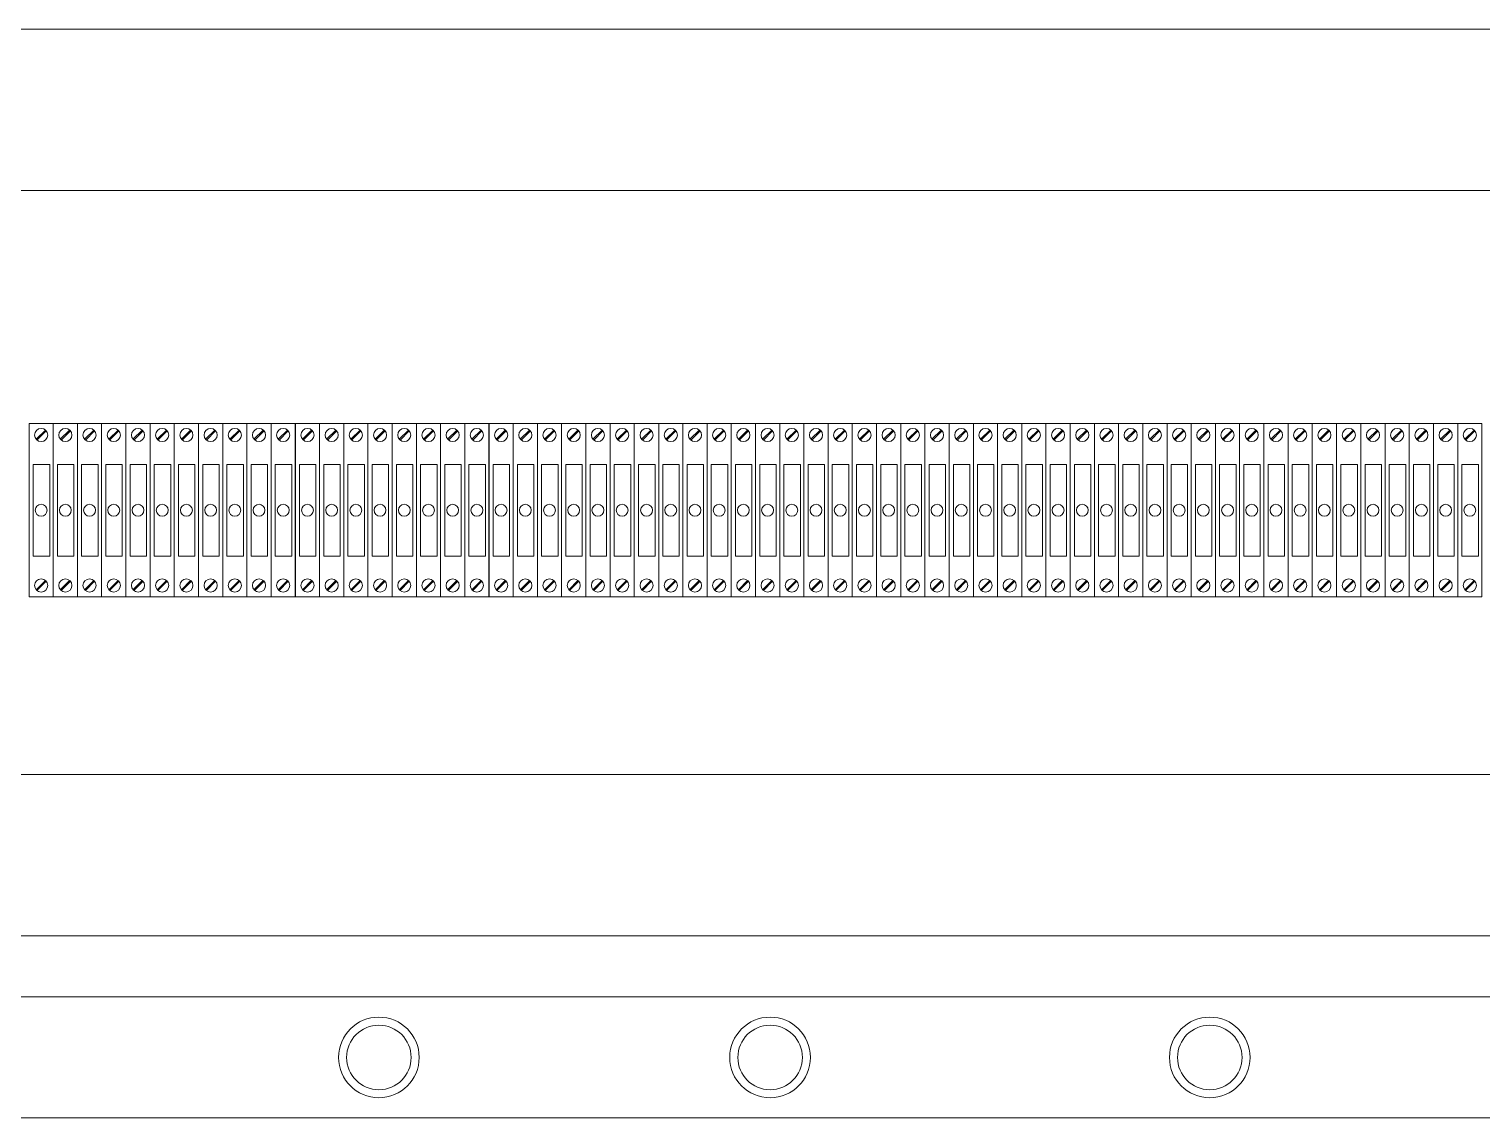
# Model space of a CAD drawing. Header units: millimetres. Extents: x 32721 to 103787, y 57624 to 127312.
# Drawn here: x 38477.5 to 38837.7, y 58595.5 to 58865.5 of the extents above; entities that cross this region are included whole.
import ezdxf

# ---------------------------------------------------------------- set-up
doc = ezdxf.new("R2010")
doc.units = ezdxf.units.MM
doc.header["$LTSCALE"] = 10
doc.layers.add('1轮廓实线层', color=7, linetype='Continuous', lineweight=18)

msp = doc.modelspace()

# ---------------------------------------------------------------- linework, layer by layer
at = {"layer": '1轮廓实线层'}
for p, q in [((39237.43, 58865.53), (38093.99, 58865.53)), ((39237.43, 58825.53), (38093.99, 58825.53)), ((38837.43, 58680.65), (38093.99, 58680.65)), ((39237.43, 58680.65), (38093.99, 58680.65)), ((39277.43, 58640.65), (38053.99, 58640.65)), ((38003.71, 58625.53), (39327.71, 58625.53)), ((37975.23, 58595.53), (39359.23, 58595.53))]:
    msp.add_line(p, q, dxfattribs=at)
at = {"layer": '1轮廓实线层', "lineweight": 13}
for p, q in [((38477.51, 58767.72), (38483.51, 58767.72)), ((38477.51, 58724.72), (38477.51, 58767.72)), ((38479.26, 58763.82), (38481.56, 58766.11)), ((38479.46, 58763.62), (38481.76, 58765.91)), ((38483.51, 58767.72), (38483.51, 58724.72)), ((38483.51, 58767.72), (38489.51, 58767.72)), ((38483.51, 58724.72), (38483.51, 58767.72)), ((38485.26, 58763.82), (38487.56, 58766.11)), ((38485.46, 58763.62), (38487.76, 58765.91)), ((38489.51, 58767.72), (38489.51, 58724.72)), ((38489.51, 58767.72), (38495.51, 58767.72)), ((38489.51, 58724.72), (38489.51, 58767.72)), ((38491.26, 58763.82), (38493.56, 58766.11)), ((38491.47, 58763.62), (38493.76, 58765.91)), ((38495.51, 58767.72), (38495.51, 58724.72)), ((38495.51, 58767.72), (38501.51, 58767.72)), ((38495.51, 58724.72), (38495.51, 58767.72)), ((38497.26, 58763.82), (38499.56, 58766.11)), ((38497.47, 58763.62), (38499.76, 58765.91)), ((38501.51, 58767.72), (38501.51, 58724.72)), ((38501.52, 58767.72), (38507.52, 58767.72)), ((38501.52, 58724.72), (38501.52, 58767.72)), ((38503.27, 58763.82), (38505.56, 58766.11)), ((38503.47, 58763.62), (38505.77, 58765.91)), ((38507.52, 58767.72), (38507.52, 58724.72)), ((38507.52, 58767.72), (38513.52, 58767.72)), ((38507.52, 58724.72), (38507.52, 58767.72)), ((38509.27, 58763.82), (38511.57, 58766.11)), ((38509.47, 58763.62), (38511.77, 58765.91)), ((38513.52, 58767.72), (38513.52, 58724.72)), ((38513.52, 58767.72), (38519.52, 58767.72)), ((38513.52, 58724.72), (38513.52, 58767.72)), ((38515.27, 58763.82), (38517.57, 58766.11)), ((38515.47, 58763.62), (38517.77, 58765.91)), ((38519.52, 58767.72), (38519.52, 58724.72)), ((38519.52, 58767.72), (38525.52, 58767.72)), ((38519.52, 58724.72), (38519.52, 58767.72)), ((38521.27, 58763.82), (38523.57, 58766.11)), ((38521.47, 58763.62), (38523.77, 58765.91)), ((38525.52, 58767.72), (38525.52, 58724.72)), ((38525.52, 58767.72), (38531.52, 58767.72)), ((38525.52, 58724.72), (38525.52, 58767.72)), ((38527.27, 58763.82), (38529.57, 58766.11)), ((38527.47, 58763.62), (38529.77, 58765.91)), ((38531.52, 58767.72), (38531.52, 58724.72)), ((38531.52, 58767.72), (38537.52, 58767.72)), ((38531.52, 58724.72), (38531.52, 58767.72)), ((38533.27, 58763.82), (38535.57, 58766.11)), ((38533.47, 58763.62), (38535.77, 58765.91)), ((38537.52, 58767.72), (38537.52, 58724.72)), ((38537.52, 58767.72), (38543.52, 58767.72)), ((38537.52, 58724.72), (38537.52, 58767.72)), ((38539.27, 58763.82), (38541.57, 58766.11)), ((38539.48, 58763.62), (38541.77, 58765.91)), ((38543.52, 58767.72), (38543.52, 58724.72)), ((38543.53, 58767.72), (38549.53, 58767.72)), ((38543.53, 58724.72), (38543.53, 58767.72)), ((38545.28, 58763.82), (38547.57, 58766.11)), ((38545.48, 58763.62), (38547.78, 58765.91)), ((38549.53, 58767.72), (38549.53, 58724.72)), ((38549.53, 58767.72), (38555.53, 58767.72)), ((38549.53, 58724.72), (38549.53, 58767.72)), ((38551.28, 58763.82), (38553.58, 58766.11)), ((38551.48, 58763.62), (38553.78, 58765.91)), ((38555.53, 58767.72), (38555.53, 58724.72)), ((38555.53, 58767.72), (38561.53, 58767.72)), ((38555.53, 58724.72), (38555.53, 58767.72)), ((38557.28, 58763.82), (38559.58, 58766.11)), ((38557.48, 58763.62), (38559.78, 58765.91)), ((38561.53, 58767.72), (38561.53, 58724.72)), ((38561.53, 58767.72), (38567.53, 58767.72)), ((38561.53, 58724.72), (38561.53, 58767.72)), ((38563.28, 58763.82), (38565.58, 58766.11)), ((38563.48, 58763.62), (38565.78, 58765.91)), ((38567.53, 58767.72), (38567.53, 58724.72)), ((38567.53, 58767.72), (38573.53, 58767.72)), ((38567.53, 58724.72), (38567.53, 58767.72)), ((38569.28, 58763.82), (38571.58, 58766.11)), ((38569.48, 58763.62), (38571.78, 58765.91)), ((38573.53, 58767.72), (38573.53, 58724.72)), ((38573.53, 58767.72), (38579.53, 58767.72)), ((38573.53, 58724.72), (38573.53, 58767.72)), ((38575.28, 58763.82), (38577.58, 58766.11)), ((38575.48, 58763.62), (38577.78, 58765.91)), ((38579.53, 58767.72), (38579.53, 58724.72)), ((38579.53, 58767.72), (38585.53, 58767.72)), ((38579.53, 58724.72), (38579.53, 58767.72)), ((38581.28, 58763.82), (38583.58, 58766.11)), ((38581.49, 58763.62), (38583.78, 58765.91)), ((38585.53, 58767.72), (38585.53, 58724.72)), ((38585.53, 58767.72), (38591.53, 58767.72)), ((38585.53, 58724.72), (38585.53, 58767.72)), ((38587.28, 58763.82), (38589.58, 58766.11)), ((38587.49, 58763.62), (38589.78, 58765.91)), ((38591.53, 58767.72), (38591.53, 58724.72)), ((38591.54, 58767.72), (38597.54, 58767.72)), ((38591.54, 58724.72), (38591.54, 58767.72)), ((38593.29, 58763.82), (38595.58, 58766.11)), ((38593.49, 58763.62), (38595.79, 58765.91)), ((38597.54, 58767.72), (38597.54, 58724.72)), ((38597.54, 58767.72), (38603.54, 58767.72)), ((38597.54, 58724.72), (38597.54, 58767.72)), ((38599.29, 58763.82), (38601.59, 58766.11)), ((38599.49, 58763.62), (38601.79, 58765.91)), ((38603.54, 58767.72), (38603.54, 58724.72)), ((38603.54, 58767.72), (38609.54, 58767.72)), ((38603.54, 58724.72), (38603.54, 58767.72)), ((38605.29, 58763.82), (38607.59, 58766.11)), ((38605.49, 58763.62), (38607.79, 58765.91)), ((38609.54, 58767.72), (38609.54, 58724.72)), ((38609.54, 58767.72), (38615.54, 58767.72)), ((38609.54, 58724.72), (38609.54, 58767.72)), ((38611.29, 58763.82), (38613.59, 58766.11)), ((38611.49, 58763.62), (38613.79, 58765.91)), ((38615.54, 58767.72), (38615.54, 58724.72)), ((38615.54, 58767.72), (38621.54, 58767.72)), ((38615.54, 58724.72), (38615.54, 58767.72)), ((38617.29, 58763.82), (38619.59, 58766.11)), ((38617.49, 58763.62), (38619.79, 58765.91)), ((38621.54, 58767.72), (38621.54, 58724.72)), ((38621.54, 58767.72), (38627.54, 58767.72)), ((38621.54, 58724.72), (38621.54, 58767.72)), ((38623.29, 58763.82), (38625.59, 58766.11)), ((38623.49, 58763.62), (38625.79, 58765.91)), ((38627.54, 58767.72), (38627.54, 58724.72)), ((38627.6, 58767.72), (38633.6, 58767.72)), ((38629.35, 58763.82), (38631.65, 58766.11)), ((38629.55, 58763.62), (38631.85, 58765.91)), ((38633.6, 58767.72), (38633.6, 58724.72)), ((38633.6, 58767.72), (38639.6, 58767.72)), ((38633.6, 58724.72), (38633.6, 58767.72)), ((38635.35, 58763.82), (38637.65, 58766.11)), ((38635.55, 58763.62), (38637.85, 58765.91)), ((38639.6, 58767.72), (38639.6, 58724.72)), ((38639.6, 58767.72), (38645.6, 58767.72)), ((38639.6, 58724.72), (38639.6, 58767.72)), ((38641.35, 58763.82), (38643.65, 58766.11)), ((38641.55, 58763.62), (38643.85, 58765.91)), ((38645.6, 58767.72), (38645.6, 58724.72)), ((38645.6, 58767.72), (38651.6, 58767.72)), ((38645.6, 58724.72), (38645.6, 58767.72)), ((38647.35, 58763.82), (38649.65, 58766.11)), ((38647.55, 58763.62), (38649.85, 58765.91)), ((38651.6, 58767.72), (38651.6, 58724.72)), ((38651.6, 58767.72), (38657.6, 58767.72)), ((38651.6, 58724.72), (38651.6, 58767.72)), ((38653.35, 58763.82), (38655.65, 58766.11)), ((38653.55, 58763.62), (38655.85, 58765.91)), ((38657.6, 58767.72), (38657.6, 58724.72)), ((38657.6, 58767.72), (38663.6, 58767.72)), ((38657.6, 58724.72), (38657.6, 58767.72)), ((38659.35, 58763.82), (38661.65, 58766.11)), ((38659.56, 58763.62), (38661.85, 58765.91)), ((38663.6, 58767.72), (38663.6, 58724.72)), ((38663.61, 58767.72), (38669.61, 58767.72)), ((38663.61, 58724.72), (38663.61, 58767.72)), ((38665.36, 58763.82), (38667.65, 58766.11)), ((38665.56, 58763.62), (38667.86, 58765.91)), ((38669.61, 58767.72), (38669.61, 58724.72)), ((38669.61, 58767.72), (38675.61, 58767.72)), ((38669.61, 58724.72), (38669.61, 58767.72)), ((38671.36, 58763.82), (38673.66, 58766.11)), ((38671.56, 58763.62), (38673.86, 58765.91)), ((38675.61, 58767.72), (38675.61, 58724.72)), ((38675.61, 58767.72), (38681.61, 58767.72)), ((38675.61, 58724.72), (38675.61, 58767.72)), ((38677.36, 58763.82), (38679.66, 58766.11)), ((38677.56, 58763.62), (38679.86, 58765.91)), ((38681.61, 58767.72), (38681.61, 58724.72)), ((38681.61, 58767.72), (38687.61, 58767.72)), ((38681.61, 58724.72), (38681.61, 58767.72)), ((38683.36, 58763.82), (38685.66, 58766.11)), ((38683.56, 58763.62), (38685.86, 58765.91)), ((38687.61, 58767.72), (38687.61, 58724.72)), ((38687.61, 58767.72), (38693.61, 58767.72)), ((38687.61, 58724.72), (38687.61, 58767.72)), ((38689.36, 58763.82), (38691.66, 58766.11)), ((38689.56, 58763.62), (38691.86, 58765.91)), ((38693.61, 58767.72), (38693.61, 58724.72)), ((38693.61, 58767.72), (38699.61, 58767.72)), ((38693.61, 58724.72), (38693.61, 58767.72)), ((38695.36, 58763.82), (38697.66, 58766.11)), ((38695.56, 58763.62), (38697.86, 58765.91)), ((38699.61, 58767.72), (38699.61, 58724.72)), ((38699.61, 58767.72), (38705.61, 58767.72)), ((38699.61, 58724.72), (38699.61, 58767.72)), ((38701.36, 58763.82), (38703.66, 58766.11)), ((38701.57, 58763.62), (38703.86, 58765.91)), ((38705.61, 58767.72), (38705.61, 58724.72)), ((38705.61, 58767.72), (38711.61, 58767.72)), ((38705.61, 58724.72), (38705.61, 58767.72)), ((38707.37, 58763.82), (38709.66, 58766.11)), ((38707.57, 58763.62), (38709.86, 58765.91)), ((38711.61, 58767.72), (38711.61, 58724.72)), ((38711.62, 58767.72), (38717.62, 58767.72)), ((38711.62, 58724.72), (38711.62, 58767.72)), ((38713.37, 58763.82), (38715.66, 58766.11)), ((38713.57, 58763.62), (38715.87, 58765.91)), ((38717.62, 58767.72), (38717.62, 58724.72)), ((38717.62, 58767.72), (38723.62, 58767.72)), ((38717.62, 58724.72), (38717.62, 58767.72)), ((38719.37, 58763.82), (38721.67, 58766.11)), ((38719.57, 58763.62), (38721.87, 58765.91)), ((38723.62, 58767.72), (38723.62, 58724.72)), ((38723.62, 58767.72), (38729.62, 58767.72)), ((38723.62, 58724.72), (38723.62, 58767.72)), ((38725.37, 58763.82), (38727.67, 58766.11)), ((38725.57, 58763.62), (38727.87, 58765.91)), ((38729.62, 58767.72), (38729.62, 58724.72)), ((38729.62, 58767.72), (38735.62, 58767.72)), ((38729.62, 58724.72), (38729.62, 58767.72)), ((38731.37, 58763.82), (38733.67, 58766.11)), ((38731.57, 58763.62), (38733.87, 58765.91)), ((38735.62, 58767.72), (38735.62, 58724.72)), ((38735.62, 58767.72), (38741.62, 58767.72)), ((38735.62, 58724.72), (38735.62, 58767.72)), ((38737.37, 58763.82), (38739.67, 58766.11)), ((38737.57, 58763.62), (38739.87, 58765.91)), ((38741.62, 58767.72), (38741.62, 58724.72)), ((38741.62, 58767.72), (38747.62, 58767.72)), ((38741.62, 58724.72), (38741.62, 58767.72)), ((38743.37, 58763.82), (38745.67, 58766.11)), ((38743.57, 58763.62), (38745.87, 58765.91)), ((38747.62, 58767.72), (38747.62, 58724.72)), ((38747.62, 58767.72), (38753.62, 58767.72)), ((38747.62, 58724.72), (38747.62, 58767.72)), ((38749.37, 58763.82), (38751.67, 58766.11)), ((38749.58, 58763.62), (38751.87, 58765.91)), ((38753.62, 58767.72), (38753.62, 58724.72)), ((38753.63, 58724.72), (38753.63, 58767.72)), ((38753.63, 58767.72), (38759.63, 58767.72)), ((38753.63, 58724.72), (38753.63, 58767.72)), ((38755.38, 58763.82), (38757.68, 58766.11)), ((38755.58, 58763.62), (38757.88, 58765.91)), ((38759.63, 58767.72), (38759.63, 58724.72)), ((38759.63, 58767.72), (38765.63, 58767.72)), ((38759.63, 58724.72), (38759.63, 58767.72)), ((38761.38, 58763.82), (38763.68, 58766.11)), ((38761.58, 58763.62), (38763.88, 58765.91)), ((38765.63, 58767.72), (38765.63, 58724.72)), ((38765.63, 58767.72), (38771.63, 58767.72)), ((38765.63, 58724.72), (38765.63, 58767.72)), ((38767.38, 58763.82), (38769.68, 58766.11)), ((38767.58, 58763.62), (38769.88, 58765.91)), ((38771.63, 58767.72), (38771.63, 58724.72)), ((38771.63, 58767.72), (38777.63, 58767.72)), ((38771.63, 58724.72), (38771.63, 58767.72)), ((38773.38, 58763.82), (38775.68, 58766.11)), ((38773.58, 58763.62), (38775.88, 58765.91)), ((38777.63, 58767.72), (38777.63, 58724.72)), ((38777.63, 58767.72), (38783.63, 58767.72)), ((38777.63, 58724.72), (38777.63, 58767.72)), ((38779.38, 58763.82), (38781.68, 58766.11)), ((38779.58, 58763.62), (38781.88, 58765.91)), ((38783.63, 58767.72), (38783.63, 58724.72)), ((38783.63, 58767.72), (38789.63, 58767.72)), ((38783.63, 58724.72), (38783.63, 58767.72)), ((38785.38, 58763.82), (38787.68, 58766.11)), ((38785.59, 58763.62), (38787.88, 58765.91)), ((38789.63, 58767.72), (38789.63, 58724.72)), ((38789.63, 58767.72), (38795.63, 58767.72)), ((38789.63, 58724.72), (38789.63, 58767.72)), ((38791.39, 58763.82), (38793.68, 58766.11)), ((38791.59, 58763.62), (38793.88, 58765.91)), ((38795.63, 58767.72), (38795.63, 58724.72)), ((38795.64, 58767.72), (38801.64, 58767.72)), ((38795.64, 58724.72), (38795.64, 58767.72)), ((38797.39, 58763.82), (38799.68, 58766.11)), ((38797.59, 58763.62), (38799.89, 58765.91)), ((38801.64, 58767.72), (38801.64, 58724.72)), ((38801.69, 58767.72), (38807.69, 58767.72)), ((38803.44, 58763.82), (38805.74, 58766.11)), ((38803.64, 58763.62), (38805.94, 58765.91)), ((38807.69, 58767.72), (38807.69, 58724.72)), ((38807.69, 58767.72), (38813.69, 58767.72)), ((38807.69, 58724.72), (38807.69, 58767.72)), ((38809.44, 58763.82), (38811.74, 58766.11)), ((38809.64, 58763.62), (38811.94, 58765.91)), ((38813.69, 58767.72), (38813.69, 58724.72)), ((38813.69, 58767.72), (38819.69, 58767.72)), ((38813.69, 58724.72), (38813.69, 58767.72)), ((38815.44, 58763.82), (38817.74, 58766.11)), ((38815.65, 58763.62), (38817.94, 58765.91)), ((38819.69, 58767.72), (38819.69, 58724.72)), ((38819.69, 58767.72), (38825.69, 58767.72)), ((38819.69, 58724.72), (38819.69, 58767.72)), ((38821.45, 58763.82), (38823.74, 58766.11)), ((38821.65, 58763.62), (38823.95, 58765.91)), ((38825.69, 58767.72), (38825.69, 58724.72)), ((38825.7, 58767.72), (38831.7, 58767.72)), ((38825.7, 58724.72), (38825.7, 58767.72)), ((38827.45, 58763.82), (38829.74, 58766.11)), ((38827.65, 58763.62), (38829.95, 58765.91)), ((38831.7, 58767.72), (38831.7, 58724.72)), ((38831.7, 58767.72), (38837.7, 58767.72)), ((38831.7, 58724.72), (38831.7, 58767.72)), ((38833.45, 58763.82), (38835.75, 58766.11)), ((38833.65, 58763.62), (38835.95, 58765.91)), ((38837.7, 58767.72), (38837.7, 58724.72)), ((38479.26, 58726.52), (38481.56, 58728.82)), ((38485.26, 58726.52), (38487.56, 58728.82)), ((38491.26, 58726.52), (38493.56, 58728.82)), ((38497.26, 58726.52), (38499.56, 58728.82)), ((38503.27, 58726.52), (38505.56, 58728.82)), ((38509.27, 58726.52), (38511.57, 58728.82)), ((38515.27, 58726.52), (38517.57, 58728.82)), ((38521.27, 58726.52), (38523.57, 58728.82)), ((38527.27, 58726.52), (38529.57, 58728.82)), ((38533.27, 58726.52), (38535.57, 58728.82)), ((38539.27, 58726.52), (38541.57, 58728.82)), ((38545.28, 58726.52), (38547.57, 58728.82)), ((38551.28, 58726.52), (38553.58, 58728.82)), ((38557.28, 58726.52), (38559.58, 58728.82)), ((38563.28, 58726.52), (38565.58, 58728.82)), ((38569.28, 58726.52), (38571.58, 58728.82)), ((38575.28, 58726.52), (38577.58, 58728.82)), ((38581.28, 58726.52), (38583.58, 58728.82)), ((38587.28, 58726.52), (38589.58, 58728.82)), ((38593.29, 58726.52), (38595.58, 58728.82)), ((38599.29, 58726.52), (38601.59, 58728.82)), ((38605.29, 58726.52), (38607.59, 58728.82)), ((38611.29, 58726.52), (38613.59, 58728.82)), ((38617.29, 58726.52), (38619.59, 58728.82)), ((38623.29, 58726.52), (38625.59, 58728.82)), ((38629.35, 58726.52), (38631.65, 58728.82)), ((38635.35, 58726.52), (38637.65, 58728.82)), ((38641.35, 58726.52), (38643.65, 58728.82)), ((38647.35, 58726.52), (38649.65, 58728.82)), ((38653.35, 58726.52), (38655.65, 58728.82)), ((38659.35, 58726.52), (38661.65, 58728.82)), ((38665.36, 58726.52), (38667.65, 58728.82)), ((38671.36, 58726.52), (38673.66, 58728.82)), ((38677.36, 58726.52), (38679.66, 58728.82)), ((38683.36, 58726.52), (38685.66, 58728.82)), ((38689.36, 58726.52), (38691.66, 58728.82)), ((38695.36, 58726.52), (38697.66, 58728.82)), ((38701.36, 58726.52), (38703.66, 58728.82)), ((38707.37, 58726.52), (38709.66, 58728.82)), ((38713.37, 58726.52), (38715.66, 58728.82)), ((38719.37, 58726.52), (38721.67, 58728.82)), ((38725.37, 58726.52), (38727.67, 58728.82)), ((38731.37, 58726.52), (38733.67, 58728.82)), ((38737.37, 58726.52), (38739.67, 58728.82)), ((38743.37, 58726.52), (38745.67, 58728.82)), ((38749.37, 58726.52), (38751.67, 58728.82)), ((38755.38, 58726.52), (38757.68, 58728.82)), ((38761.38, 58726.52), (38763.68, 58728.82)), ((38767.38, 58726.52), (38769.68, 58728.82)), ((38773.38, 58726.52), (38775.68, 58728.82)), ((38779.38, 58726.52), (38781.68, 58728.82)), ((38785.38, 58726.52), (38787.68, 58728.82)), ((38791.39, 58726.52), (38793.68, 58728.82)), ((38797.39, 58726.52), (38799.68, 58728.82)), ((38803.44, 58726.52), (38805.74, 58728.82)), ((38809.44, 58726.52), (38811.74, 58728.82)), ((38815.44, 58726.52), (38817.74, 58728.82)), ((38821.45, 58726.52), (38823.74, 58728.82)), ((38827.45, 58726.52), (38829.74, 58728.82)), ((38833.45, 58726.52), (38835.75, 58728.82)), ((38479.46, 58726.32), (38481.76, 58728.62)), ((38485.46, 58726.32), (38487.76, 58728.62)), ((38491.47, 58726.32), (38493.76, 58728.62)), ((38497.47, 58726.32), (38499.76, 58728.62)), ((38503.47, 58726.32), (38505.77, 58728.62)), ((38509.47, 58726.32), (38511.77, 58728.62)), ((38515.47, 58726.32), (38517.77, 58728.62)), ((38521.47, 58726.32), (38523.77, 58728.62)), ((38527.47, 58726.32), (38529.77, 58728.62)), ((38533.47, 58726.32), (38535.77, 58728.62)), ((38539.48, 58726.32), (38541.77, 58728.62)), ((38545.48, 58726.32), (38547.78, 58728.62)), ((38551.48, 58726.32), (38553.78, 58728.62)), ((38557.48, 58726.32), (38559.78, 58728.62)), ((38563.48, 58726.32), (38565.78, 58728.62)), ((38569.48, 58726.32), (38571.78, 58728.62)), ((38575.48, 58726.32), (38577.78, 58728.62)), ((38581.49, 58726.32), (38583.78, 58728.62)), ((38587.49, 58726.32), (38589.78, 58728.62)), ((38593.49, 58726.32), (38595.79, 58728.62)), ((38599.49, 58726.32), (38601.79, 58728.62)), ((38605.49, 58726.32), (38607.79, 58728.62)), ((38611.49, 58726.32), (38613.79, 58728.62)), ((38617.49, 58726.32), (38619.79, 58728.62)), ((38623.49, 58726.32), (38625.79, 58728.62)), ((38629.55, 58726.32), (38631.85, 58728.62)), ((38635.55, 58726.32), (38637.85, 58728.62)), ((38641.55, 58726.32), (38643.85, 58728.62)), ((38647.55, 58726.32), (38649.85, 58728.62)), ((38653.55, 58726.32), (38655.85, 58728.62)), ((38659.56, 58726.32), (38661.85, 58728.62)), ((38665.56, 58726.32), (38667.86, 58728.62)), ((38671.56, 58726.32), (38673.86, 58728.62)), ((38677.56, 58726.32), (38679.86, 58728.62)), ((38683.56, 58726.32), (38685.86, 58728.62)), ((38689.56, 58726.32), (38691.86, 58728.62)), ((38695.56, 58726.32), (38697.86, 58728.62)), ((38701.57, 58726.32), (38703.86, 58728.62)), ((38707.57, 58726.32), (38709.86, 58728.62)), ((38713.57, 58726.32), (38715.87, 58728.62)), ((38719.57, 58726.32), (38721.87, 58728.62)), ((38725.57, 58726.32), (38727.87, 58728.62)), ((38731.57, 58726.32), (38733.87, 58728.62)), ((38737.57, 58726.32), (38739.87, 58728.62)), ((38743.57, 58726.32), (38745.87, 58728.62)), ((38749.58, 58726.32), (38751.87, 58728.62)), ((38755.58, 58726.32), (38757.88, 58728.62)), ((38761.58, 58726.32), (38763.88, 58728.62)), ((38767.58, 58726.32), (38769.88, 58728.62)), ((38773.58, 58726.32), (38775.88, 58728.62)), ((38779.58, 58726.32), (38781.88, 58728.62)), ((38785.59, 58726.32), (38787.88, 58728.62)), ((38791.59, 58726.32), (38793.88, 58728.62)), ((38797.59, 58726.32), (38799.89, 58728.62)), ((38803.64, 58726.32), (38805.94, 58728.62)), ((38809.64, 58726.32), (38811.94, 58728.62)), ((38815.65, 58726.32), (38817.94, 58728.62)), ((38821.65, 58726.32), (38823.95, 58728.62)), ((38827.65, 58726.32), (38829.95, 58728.62)), ((38833.65, 58726.32), (38835.95, 58728.62)), ((38483.51, 58724.72), (38477.51, 58724.72)), ((38489.51, 58724.72), (38483.51, 58724.72)), ((38495.51, 58724.72), (38489.51, 58724.72)), ((38501.51, 58724.72), (38495.51, 58724.72)), ((38507.52, 58724.72), (38501.52, 58724.72)), ((38513.52, 58724.72), (38507.52, 58724.72)), ((38519.52, 58724.72), (38513.52, 58724.72)), ((38525.52, 58724.72), (38519.52, 58724.72)), ((38531.52, 58724.72), (38525.52, 58724.72)), ((38537.52, 58724.72), (38531.52, 58724.72)), ((38543.52, 58724.72), (38537.52, 58724.72)), ((38549.53, 58724.72), (38543.53, 58724.72)), ((38555.53, 58724.72), (38549.53, 58724.72)), ((38561.53, 58724.72), (38555.53, 58724.72)), ((38567.53, 58724.72), (38561.53, 58724.72)), ((38573.53, 58724.72), (38567.53, 58724.72)), ((38579.53, 58724.72), (38573.53, 58724.72)), ((38585.53, 58724.72), (38579.53, 58724.72)), ((38591.53, 58724.72), (38585.53, 58724.72)), ((38597.54, 58724.72), (38591.54, 58724.72)), ((38603.54, 58724.72), (38597.54, 58724.72)), ((38609.54, 58724.72), (38603.54, 58724.72)), ((38615.54, 58724.72), (38609.54, 58724.72)), ((38621.54, 58724.72), (38615.54, 58724.72)), ((38627.54, 58724.72), (38621.54, 58724.72)), ((38633.6, 58724.72), (38627.6, 58724.72)), ((38639.6, 58724.72), (38633.6, 58724.72)), ((38645.6, 58724.72), (38639.6, 58724.72)), ((38651.6, 58724.72), (38645.6, 58724.72)), ((38657.6, 58724.72), (38651.6, 58724.72)), ((38663.6, 58724.72), (38657.6, 58724.72)), ((38669.61, 58724.72), (38663.61, 58724.72)), ((38675.61, 58724.72), (38669.61, 58724.72)), ((38681.61, 58724.72), (38675.61, 58724.72)), ((38687.61, 58724.72), (38681.61, 58724.72)), ((38693.61, 58724.72), (38687.61, 58724.72)), ((38699.61, 58724.72), (38693.61, 58724.72)), ((38705.61, 58724.72), (38699.61, 58724.72)), ((38711.61, 58724.72), (38705.61, 58724.72)), ((38717.62, 58724.72), (38711.62, 58724.72)), ((38723.62, 58724.72), (38717.62, 58724.72)), ((38729.62, 58724.72), (38723.62, 58724.72)), ((38735.62, 58724.72), (38729.62, 58724.72)), ((38741.62, 58724.72), (38735.62, 58724.72)), ((38747.62, 58724.72), (38741.62, 58724.72)), ((38753.62, 58724.72), (38747.62, 58724.72)), ((38759.63, 58724.72), (38753.63, 58724.72)), ((38765.63, 58724.72), (38759.63, 58724.72)), ((38771.63, 58724.72), (38765.63, 58724.72)), ((38777.63, 58724.72), (38771.63, 58724.72)), ((38783.63, 58724.72), (38777.63, 58724.72)), ((38789.63, 58724.72), (38783.63, 58724.72)), ((38795.63, 58724.72), (38789.63, 58724.72)), ((38801.64, 58724.72), (38795.64, 58724.72)), ((38807.69, 58724.72), (38801.69, 58724.72)), ((38813.69, 58724.72), (38807.69, 58724.72)), ((38819.69, 58724.72), (38813.69, 58724.72)), ((38825.69, 58724.72), (38819.69, 58724.72)), ((38831.7, 58724.72), (38825.7, 58724.72)), ((38837.7, 58724.72), (38831.7, 58724.72))]:
    msp.add_line(p, q, dxfattribs=at)
for points in [[(38478.55, 58757.55), (38482.63, 58757.55), (38482.63, 58734.79), (38478.55, 58734.79)], [(38484.55, 58757.55), (38488.63, 58757.55), (38488.63, 58734.79), (38484.55, 58734.79)], [(38490.55, 58757.55), (38494.63, 58757.55), (38494.63, 58734.79), (38490.55, 58734.79)], [(38496.55, 58757.55), (38500.63, 58757.55), (38500.63, 58734.79), (38496.55, 58734.79)], [(38502.55, 58757.55), (38506.63, 58757.55), (38506.63, 58734.79), (38502.55, 58734.79)], [(38508.55, 58757.55), (38512.63, 58757.55), (38512.63, 58734.79), (38508.55, 58734.79)], [(38514.55, 58757.55), (38518.63, 58757.55), (38518.63, 58734.79), (38514.55, 58734.79)], [(38520.55, 58757.55), (38524.63, 58757.55), (38524.63, 58734.79), (38520.55, 58734.79)], [(38526.56, 58757.55), (38530.64, 58757.55), (38530.64, 58734.79), (38526.56, 58734.79)], [(38532.56, 58757.55), (38536.64, 58757.55), (38536.64, 58734.79), (38532.56, 58734.79)], [(38538.56, 58757.55), (38542.64, 58757.55), (38542.64, 58734.79), (38538.56, 58734.79)], [(38544.56, 58757.55), (38548.64, 58757.55), (38548.64, 58734.79), (38544.56, 58734.79)], [(38550.56, 58757.55), (38554.64, 58757.55), (38554.64, 58734.79), (38550.56, 58734.79)], [(38556.56, 58757.55), (38560.64, 58757.55), (38560.64, 58734.79), (38556.56, 58734.79)], [(38562.56, 58757.55), (38566.64, 58757.55), (38566.64, 58734.79), (38562.56, 58734.79)], [(38568.57, 58757.55), (38572.65, 58757.55), (38572.65, 58734.79), (38568.57, 58734.79)], [(38574.57, 58757.55), (38578.65, 58757.55), (38578.65, 58734.79), (38574.57, 58734.79)], [(38580.57, 58757.55), (38584.65, 58757.55), (38584.65, 58734.79), (38580.57, 58734.79)], [(38586.57, 58757.55), (38590.65, 58757.55), (38590.65, 58734.79), (38586.57, 58734.79)], [(38592.57, 58757.55), (38596.65, 58757.55), (38596.65, 58734.79), (38592.57, 58734.79)], [(38598.57, 58757.55), (38602.65, 58757.55), (38602.65, 58734.79), (38598.57, 58734.79)], [(38604.57, 58757.55), (38608.65, 58757.55), (38608.65, 58734.79), (38604.57, 58734.79)], [(38610.57, 58757.55), (38614.65, 58757.55), (38614.65, 58734.79), (38610.57, 58734.79)], [(38616.58, 58757.55), (38620.66, 58757.55), (38620.66, 58734.79), (38616.58, 58734.79)], [(38622.58, 58757.55), (38626.66, 58757.55), (38626.66, 58734.79), (38622.58, 58734.79)], [(38628.63, 58757.55), (38632.71, 58757.55), (38632.71, 58734.79), (38628.63, 58734.79)], [(38634.63, 58757.55), (38638.71, 58757.55), (38638.71, 58734.79), (38634.63, 58734.79)], [(38640.63, 58757.55), (38644.71, 58757.55), (38644.71, 58734.79), (38640.63, 58734.79)], [(38646.64, 58757.55), (38650.72, 58757.55), (38650.72, 58734.79), (38646.64, 58734.79)], [(38652.64, 58757.55), (38656.72, 58757.55), (38656.72, 58734.79), (38652.64, 58734.79)], [(38658.64, 58757.55), (38662.72, 58757.55), (38662.72, 58734.79), (38658.64, 58734.79)], [(38664.64, 58757.55), (38668.72, 58757.55), (38668.72, 58734.79), (38664.64, 58734.79)], [(38670.64, 58757.55), (38674.72, 58757.55), (38674.72, 58734.79), (38670.64, 58734.79)], [(38676.64, 58757.55), (38680.72, 58757.55), (38680.72, 58734.79), (38676.64, 58734.79)], [(38682.64, 58757.55), (38686.72, 58757.55), (38686.72, 58734.79), (38682.64, 58734.79)], [(38688.65, 58757.55), (38692.73, 58757.55), (38692.73, 58734.79), (38688.65, 58734.79)], [(38694.65, 58757.55), (38698.73, 58757.55), (38698.73, 58734.79), (38694.65, 58734.79)], [(38700.65, 58757.55), (38704.73, 58757.55), (38704.73, 58734.79), (38700.65, 58734.79)], [(38706.65, 58757.55), (38710.73, 58757.55), (38710.73, 58734.79), (38706.65, 58734.79)], [(38712.65, 58757.55), (38716.73, 58757.55), (38716.73, 58734.79), (38712.65, 58734.79)], [(38718.65, 58757.55), (38722.73, 58757.55), (38722.73, 58734.79), (38718.65, 58734.79)], [(38724.65, 58757.55), (38728.73, 58757.55), (38728.73, 58734.79), (38724.65, 58734.79)], [(38730.65, 58757.55), (38734.74, 58757.55), (38734.74, 58734.79), (38730.65, 58734.79)], [(38736.66, 58757.55), (38740.74, 58757.55), (38740.74, 58734.79), (38736.66, 58734.79)], [(38742.66, 58757.55), (38746.74, 58757.55), (38746.74, 58734.79), (38742.66, 58734.79)], [(38748.66, 58757.55), (38752.74, 58757.55), (38752.74, 58734.79), (38748.66, 58734.79)], [(38754.66, 58757.55), (38758.74, 58757.55), (38758.74, 58734.79), (38754.66, 58734.79)], [(38760.66, 58757.55), (38764.74, 58757.55), (38764.74, 58734.79), (38760.66, 58734.79)], [(38766.66, 58757.55), (38770.74, 58757.55), (38770.74, 58734.79), (38766.66, 58734.79)], [(38772.67, 58757.55), (38776.75, 58757.55), (38776.75, 58734.79), (38772.67, 58734.79)], [(38778.67, 58757.55), (38782.75, 58757.55), (38782.75, 58734.79), (38778.67, 58734.79)], [(38784.67, 58757.55), (38788.75, 58757.55), (38788.75, 58734.79), (38784.67, 58734.79)], [(38790.67, 58757.55), (38794.75, 58757.55), (38794.75, 58734.79), (38790.67, 58734.79)], [(38796.67, 58757.55), (38800.75, 58757.55), (38800.75, 58734.79), (38796.67, 58734.79)], [(38802.73, 58757.55), (38806.81, 58757.55), (38806.81, 58734.79), (38802.73, 58734.79)], [(38808.73, 58757.55), (38812.81, 58757.55), (38812.81, 58734.79), (38808.73, 58734.79)], [(38814.73, 58757.55), (38818.81, 58757.55), (38818.81, 58734.79), (38814.73, 58734.79)], [(38820.73, 58757.55), (38824.81, 58757.55), (38824.81, 58734.79), (38820.73, 58734.79)], [(38826.73, 58757.55), (38830.81, 58757.55), (38830.81, 58734.79), (38826.73, 58734.79)], [(38832.73, 58757.55), (38836.81, 58757.55), (38836.81, 58734.79), (38832.73, 58734.79)]]:
    msp.add_lwpolyline(points, close=True, dxfattribs=at)
for centre, radius in [((38480.51, 58764.87), 1.63), ((38486.51, 58764.87), 1.63), ((38492.51, 58764.87), 1.63), ((38498.51, 58764.87), 1.63), ((38504.52, 58764.87), 1.63), ((38510.52, 58764.87), 1.63), ((38516.52, 58764.87), 1.63), ((38522.52, 58764.87), 1.63), ((38528.52, 58764.87), 1.63), ((38534.52, 58764.87), 1.63), ((38540.52, 58764.87), 1.63), ((38546.53, 58764.87), 1.63), ((38552.53, 58764.87), 1.63), ((38558.53, 58764.87), 1.63), ((38564.53, 58764.87), 1.63), ((38570.53, 58764.87), 1.63), ((38576.53, 58764.87), 1.63), ((38582.53, 58764.87), 1.63), ((38588.53, 58764.87), 1.63), ((38594.54, 58764.87), 1.63), ((38600.54, 58764.87), 1.63), ((38606.54, 58764.87), 1.63), ((38612.54, 58764.87), 1.63), ((38618.54, 58764.87), 1.63), ((38624.54, 58764.87), 1.63), ((38630.6, 58764.87), 1.63), ((38636.6, 58764.87), 1.63), ((38642.6, 58764.87), 1.63), ((38648.6, 58764.87), 1.63), ((38654.6, 58764.87), 1.63), ((38660.6, 58764.87), 1.63), ((38666.61, 58764.87), 1.63), ((38672.61, 58764.87), 1.63), ((38678.61, 58764.87), 1.63), ((38684.61, 58764.87), 1.63), ((38690.61, 58764.87), 1.63), ((38696.61, 58764.87), 1.63), ((38702.61, 58764.87), 1.63), ((38708.61, 58764.87), 1.63), ((38714.62, 58764.87), 1.63), ((38720.62, 58764.87), 1.63), ((38726.62, 58764.87), 1.63), ((38732.62, 58764.87), 1.63), ((38738.62, 58764.87), 1.63), ((38744.62, 58764.87), 1.63), ((38750.62, 58764.87), 1.63), ((38756.63, 58764.87), 1.63), ((38762.63, 58764.87), 1.63), ((38768.63, 58764.87), 1.63), ((38774.63, 58764.87), 1.63), ((38780.63, 58764.87), 1.63), ((38786.63, 58764.87), 1.63), ((38792.63, 58764.87), 1.63), ((38798.64, 58764.87), 1.63), ((38804.69, 58764.87), 1.63), ((38810.69, 58764.87), 1.63), ((38816.69, 58764.87), 1.63), ((38822.69, 58764.87), 1.63), ((38828.7, 58764.87), 1.63), ((38834.7, 58764.87), 1.63), ((38480.51, 58746.22), 1.47), ((38486.51, 58746.22), 1.47), ((38492.51, 58746.22), 1.47), ((38498.51, 58746.22), 1.47), ((38504.52, 58746.22), 1.47), ((38510.52, 58746.22), 1.47), ((38516.52, 58746.22), 1.47), ((38522.52, 58746.22), 1.47), ((38528.52, 58746.22), 1.47), ((38534.52, 58746.22), 1.47), ((38540.52, 58746.22), 1.47), ((38546.53, 58746.22), 1.47), ((38552.53, 58746.22), 1.47), ((38558.53, 58746.22), 1.47), ((38564.53, 58746.22), 1.47), ((38570.53, 58746.22), 1.47), ((38576.53, 58746.22), 1.47), ((38582.53, 58746.22), 1.47), ((38588.53, 58746.22), 1.47), ((38594.54, 58746.22), 1.47), ((38600.54, 58746.22), 1.47), ((38606.54, 58746.22), 1.47), ((38612.54, 58746.22), 1.47), ((38618.54, 58746.22), 1.47), ((38624.54, 58746.22), 1.47), ((38630.6, 58746.22), 1.47), ((38636.6, 58746.22), 1.47), ((38642.6, 58746.22), 1.47), ((38648.6, 58746.22), 1.47), ((38654.6, 58746.22), 1.47), ((38660.6, 58746.22), 1.47), ((38666.61, 58746.22), 1.47), ((38672.61, 58746.22), 1.47), ((38678.61, 58746.22), 1.47), ((38684.61, 58746.22), 1.47), ((38690.61, 58746.22), 1.47), ((38696.61, 58746.22), 1.47), ((38702.61, 58746.22), 1.47), ((38708.61, 58746.22), 1.47), ((38714.62, 58746.22), 1.47), ((38720.62, 58746.22), 1.47), ((38726.62, 58746.22), 1.47), ((38732.62, 58746.22), 1.47), ((38738.62, 58746.22), 1.47), ((38744.62, 58746.22), 1.47), ((38750.62, 58746.22), 1.47), ((38756.63, 58746.22), 1.47), ((38762.63, 58746.22), 1.47), ((38768.63, 58746.22), 1.47), ((38774.63, 58746.22), 1.47), ((38780.63, 58746.22), 1.47), ((38786.63, 58746.22), 1.47), ((38792.63, 58746.22), 1.47), ((38798.64, 58746.22), 1.47), ((38804.69, 58746.22), 1.47), ((38810.69, 58746.22), 1.47), ((38816.69, 58746.22), 1.47), ((38822.69, 58746.22), 1.47), ((38828.7, 58746.22), 1.47), ((38834.7, 58746.22), 1.47), ((38480.51, 58727.57), 1.63), ((38486.51, 58727.57), 1.63), ((38492.51, 58727.57), 1.63), ((38498.51, 58727.57), 1.63), ((38504.52, 58727.57), 1.63), ((38510.52, 58727.57), 1.63), ((38516.52, 58727.57), 1.63), ((38522.52, 58727.57), 1.63), ((38528.52, 58727.57), 1.63), ((38534.52, 58727.57), 1.63), ((38540.52, 58727.57), 1.63), ((38546.53, 58727.57), 1.63), ((38552.53, 58727.57), 1.63), ((38558.53, 58727.57), 1.63), ((38564.53, 58727.57), 1.63), ((38570.53, 58727.57), 1.63), ((38576.53, 58727.57), 1.63), ((38582.53, 58727.57), 1.63), ((38588.53, 58727.57), 1.63), ((38594.54, 58727.57), 1.63), ((38600.54, 58727.57), 1.63), ((38606.54, 58727.57), 1.63), ((38612.54, 58727.57), 1.63), ((38618.54, 58727.57), 1.63), ((38624.54, 58727.57), 1.63), ((38630.6, 58727.57), 1.63), ((38636.6, 58727.57), 1.63), ((38642.6, 58727.57), 1.63), ((38648.6, 58727.57), 1.63), ((38654.6, 58727.57), 1.63), ((38660.6, 58727.57), 1.63), ((38666.61, 58727.57), 1.63), ((38672.61, 58727.57), 1.63), ((38678.61, 58727.57), 1.63), ((38684.61, 58727.57), 1.63), ((38690.61, 58727.57), 1.63), ((38696.61, 58727.57), 1.63), ((38702.61, 58727.57), 1.63), ((38708.61, 58727.57), 1.63), ((38714.62, 58727.57), 1.63), ((38720.62, 58727.57), 1.63), ((38726.62, 58727.57), 1.63), ((38732.62, 58727.57), 1.63), ((38738.62, 58727.57), 1.63), ((38744.62, 58727.57), 1.63), ((38750.62, 58727.57), 1.63), ((38756.63, 58727.57), 1.63), ((38762.63, 58727.57), 1.63), ((38768.63, 58727.57), 1.63), ((38774.63, 58727.57), 1.63), ((38780.63, 58727.57), 1.63), ((38786.63, 58727.57), 1.63), ((38792.63, 58727.57), 1.63), ((38798.64, 58727.57), 1.63), ((38804.69, 58727.57), 1.63), ((38810.69, 58727.57), 1.63), ((38816.69, 58727.57), 1.63), ((38822.69, 58727.57), 1.63), ((38828.7, 58727.57), 1.63), ((38834.7, 58727.57), 1.63)]:
    msp.add_circle(centre, radius, dxfattribs=at)
at = {"layer": '1轮廓实线层'}
for centre, radius in [((38564.23, 58610.53), 10), ((38564.23, 58610.53), 8), ((38661.23, 58610.53), 10), ((38661.23, 58610.53), 8), ((38770.23, 58610.53), 10), ((38770.23, 58610.53), 8)]:
    msp.add_circle(centre, radius, dxfattribs=at)

doc.saveas('drawing.dxf')
